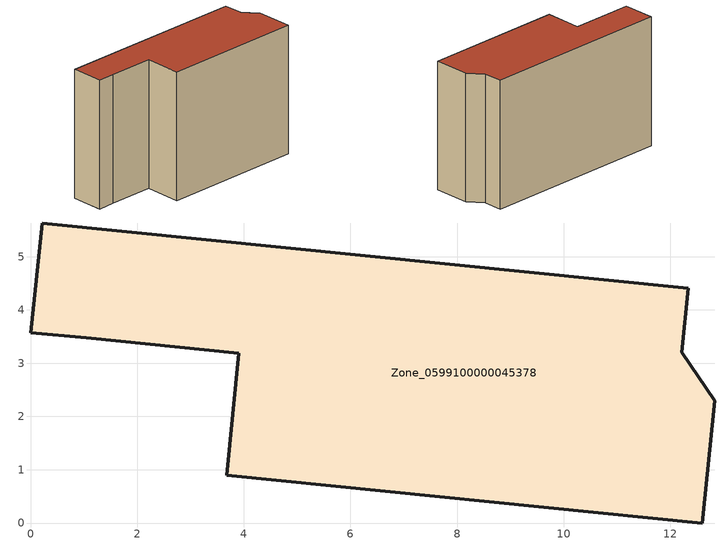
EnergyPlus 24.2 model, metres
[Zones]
Zone_0599100000045378
 floor ground (C_G): 3.91,3.19 1.04,3.48 0,3.57 0.22,5.63 12.34,4.41 12.22,3.21 12.84,2.29 12.61,0 3.68,0.9 z0
 wall outside (C_F): 12.34,4.41 0.22,5.63 0,3.57 1.04,3.48 3.91,3.19 3.68,0.9 12.61,0 12.84,2.29 12.22,3.21 12.34,4.41 z0:8.12
 roof outside (C_R): 3.68,0.9 12.61,0 12.84,2.29 12.22,3.21 12.34,4.41 0.22,5.63 0,3.57 1.04,3.48 3.91,3.19 z8.12
[BUILDING]
Pand.0599100000045378: North Axis=0; Terrain=City; Loads Convergence Tolerance Value=0.04; Temperature Convergence Tolerance Value=0.4; Solar Distribution=FullExterior; Maximum Number of Warmup Days=25; Minimum Number of Warmup Days=1
[Site:Location]
Rotterdam.The.Hague.AP_ZH_NLD Design_Conditions: Latitude=51.96; Longitude=4.45; Time Zone=1; Elevation=-4.5
[SITE:GROUNDTEMPERATURE:BUILDINGSURFACE]
18, 18, 18, 18, 18, 18, 18, 18, 18, 18, 18, 18
[MATERIAL] Thermal Absorptance=0.9; Solar Absorptance=0.7; Visible Absorptance=0.7
Name | Roughness | Thickness | Conductivity | Density | Specific Heat
G.TI.1946 | MediumSmooth | 0.15 | 1 | 540 | 1210
F.TI.1946 | Rough | 0.3 | 0.857143 | 1920 | 840
R.TI.1946 | MediumRough | 0.2 | 0.1 | 1500 | 1000
[CONSTRUCTION]
C_G: G.TI.1946
C_F: F.TI.1946
C_R: R.TI.1946
[ZONE]
Zone_0599100000045378: Type=1; Multiplier=1; Ceiling Height=Autocalculate; Volume=Autocalculate; Floor Area=autocalculate; Part of Total Floor Area=Yes
[ZONEINFILTRATION:DESIGNFLOWRATE]
Infil_Zone_0599100000045378: Zone or ZoneList or Space or SpaceList=Zone_0599100000045378; Schedule=AlwaysOn; Design Flow Rate Calculation Method=Flow/Area; Flow Rate per Floor Area=0.003; Constant Term Coefficient=1; Temperature Term Coefficient=0; Velocity Term Coefficient=0; Velocity Squared Term Coefficient=0
[HVACTEMPLATE:ZONE:IDEALLOADSAIRSYSTEM]
Zone_0599100000045378: Maximum Heating Supply Air Temperature=50; Minimum Cooling Supply Air Temperature=13; Maximum Heating Supply Air Humidity Ratio=0.0156; Minimum Cooling Supply Air Humidity Ratio=0.0077; Heating Limit=NoLimit; Cooling Limit=NoLimit; Dehumidification Control Type=ConstantSensibleHeatRatio; Cooling Sensible Heat Ratio=0.7; Dehumidification Setpoint=60; Humidification Control Type=None; Humidification Setpoint=30; Outdoor Air Method=None; Outdoor Air Flow Rate per Person=0.00944; Outdoor Air Flow Rate per Zone Floor Area=0; Outdoor Air Flow Rate per Zone=0; Demand Controlled Ventilation Type=None; Outdoor Air Economizer Type=NoEconomizer; Heat Recovery Type=None; Sensible Heat Recovery Effectiveness=0.7; Latent Heat Recovery Effectiveness=0.65
[ZONECONTROL:THERMOSTAT]
ThermostatControl_Zone_0599100000045378: Zone or ZoneList=Zone_0599100000045378; Control Type Schedule=DualSetpointControlType; Control 1=Thermostat_Zone_0599100000045378; Temperature Difference Between Cutout And Setpoint=0
[THERMOSTATSETPOINT:DUALSETPOINT]
Thermostat_Zone_0599100000045378: Heating Setpoint Temperature Schedule=HeatingSetpoint_Zone_0599100000045378; Cooling Setpoint Temperature Schedule=CoolingSetpoint_Zone_0599100000045378
[SCHEDULE:COMPACT]
HeatingSetpoint_Zone_0599100000045378: Through: 12/31, For: AllDays, Until: 24:00, 21
CoolingSetpoint_Zone_0599100000045378: Through: 12/31, For: AllDays, Until: 24:00, 24
DualSetpointControlType: Through: 12/31, For: AllDays, Until: 24:00, 4
AlwaysOn: Through: 12/31, For: AllDays, Until: 24:00, 1
